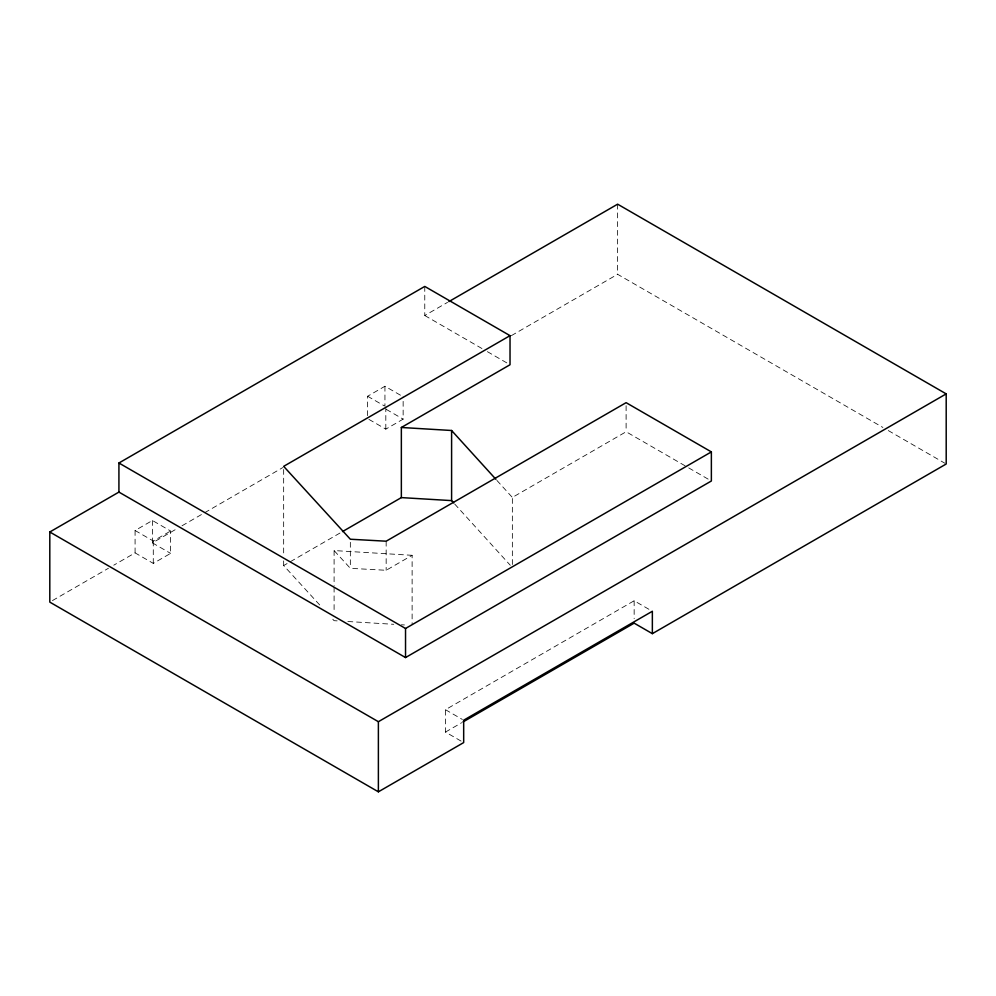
<?xml version="1.0" encoding="UTF-8"?>
<svg xmlns="http://www.w3.org/2000/svg" width="996" height="996" viewBox="0 0 996 996"><rect width="100%" height="100%" fill="white"/><g stroke="black" fill="none" stroke-linecap="round" stroke-linejoin="round"><path stroke-width="0.75" stroke-dasharray="4.98 3.74" d="M424.769 286.425L424.769 315.52L447.528 302.373M135.083 552.88L135.083 530.495L152.413 520.497L170.615 531.005L170.615 553.378L153.284 563.387L135.083 552.88L113.768 565.18M367.624 415.643L367.624 396.246L384.942 386.249L401.849 395.997M135.083 530.495L153.284 541.002L170.615 531.005M52.464 600.576L108.439 568.268M152.413 520.497L152.413 542.87L176.628 528.888M182.007 525.788L282.876 467.547M511.371 335.64L617.62 274.298L882.904 427.458M368.918 419.378L385.813 429.139L403.143 419.129L403.143 396.757M319.679 604.933L283.661 565.554L289.014 562.466M290.346 561.694L341.167 532.35M412.12 555.307L334.096 550.564L350.343 568.33L386.162 570.285L412.12 555.307L412.12 623.894M512.355 564.508L512.355 497.44L626.111 431.766L687.389 467.136M461.073 741.086L445.473 732.072L445.473 709.7L634.153 600.762L652.355 611.27M445.473 732.072L461.646 722.735M337.146 620.869L334.096 620.682L331.008 617.308M347.865 621.516L393.756 624.305M401.4 624.766L404.463 624.953M888.295 430.571L944.855 463.227M424.769 315.52L482.052 348.588M487.38 351.663L507.362 363.204M688.722 467.908L711.368 480.993M367.624 396.246L384.518 406.007M386.249 409.368L403.143 419.129M445.473 709.7L462.381 719.461M152.413 542.87L170.615 553.378M496.904 480.421L512.355 497.44M454.686 504.013L510.301 565.28M634.153 600.762L634.153 618.665M626.111 405.733L626.111 431.766M617.62 204.18L617.62 274.298M386.162 541.202L386.162 570.285M385.813 406.754L385.813 429.139M384.942 386.249L384.942 405.633M350.343 542.297L350.343 568.33M334.096 550.564L334.096 585.623M334.096 587.142L334.096 613.063M283.661 469.452L283.661 554.71M283.661 560.91L283.661 565.554M153.284 541.002L153.284 563.387"/><path stroke-width="1.49" d="M510.027 335.652L283.661 466.352L350.343 539.234L386.162 541.202L626.111 402.67L711.368 451.898L711.368 480.993L405.534 657.559L118.922 492.086L118.922 463.003L424.769 286.425L510.027 335.652L510.027 364.748L401.351 427.483L401.351 497.602L342.5 531.578M462.991 721.963L634.153 623.147L652.355 633.655L652.355 611.27L463.675 720.208L463.675 742.58L378.38 791.82L49.8 602.119L49.8 532.001L118.922 492.086M448.872 301.601L617.62 204.18L946.2 393.881L946.2 463.999L652.355 633.655M118.922 463.003L405.534 628.476L711.368 451.898M49.8 532.001L378.38 721.702L946.2 393.881M401.351 427.483L451.599 430.496L495.884 479.275M401.351 497.602L451.599 500.615L453.666 502.88M451.599 430.496L451.599 500.615M405.534 628.476L405.534 657.559M378.38 721.702L378.38 791.82"/></g></svg>
